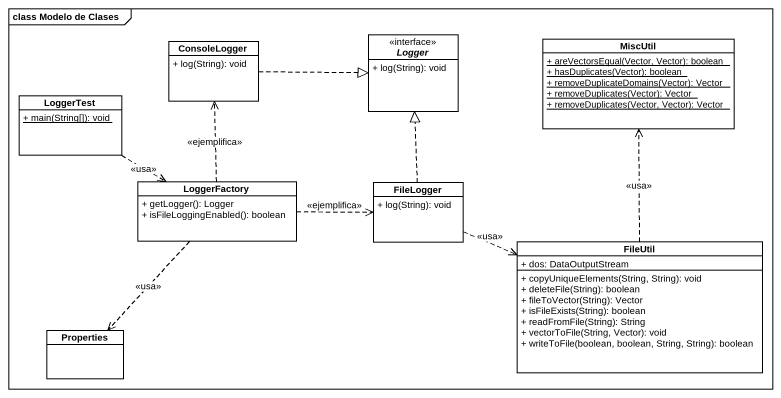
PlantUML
@startuml
mainframe class Modelo de Clases
hide circle
hide empty members
skinparam classAttributeIconSize 0
class ConsoleLogger {
  + log(String): void
}
interface Logger <<interface>> {
  + log(String): void
}
class MiscUtil {
  {static} + areVectorsEqual(Vector, Vector): boolean
  {static} + hasDuplicates(Vector): boolean
  {static} + removeDuplicateDomains(Vector): Vector
  {static} + removeDuplicates(Vector): Vector
  {static} + removeDuplicates(Vector, Vector): Vector
}
class LoggerTest {
  {static} + main(String[]): void
}
class LoggerFactory {
  + getLogger(): Logger
  + isFileLoggingEnabled(): boolean
}
class FileLogger {
  + log(String): void
}
class FileUtil {
  + dos: DataOutputStream
  + copyUniqueElements(String, String): void
  + deleteFile(String): boolean
  + fileToVector(String): Vector
  + isFileExists(String): boolean
  + readFromFile(String): String
  + vectorToFile(String, Vector): void
  + writeToFile(boolean, boolean, String, String): boolean
}
class Properties
ConsoleLogger .right.|> Logger
LoggerTest .right.> LoggerFactory : <<usa>>
LoggerFactory .up.> ConsoleLogger : <<ejemplifica>>
LoggerFactory .right.> FileLogger : <<ejemplifica>>
LoggerFactory ..> Properties : <<usa>>
FileLogger .up.|> Logger
FileLogger .right.> FileUtil : <<usa>>
FileUtil .up.> MiscUtil : <<usa>>
@enduml
